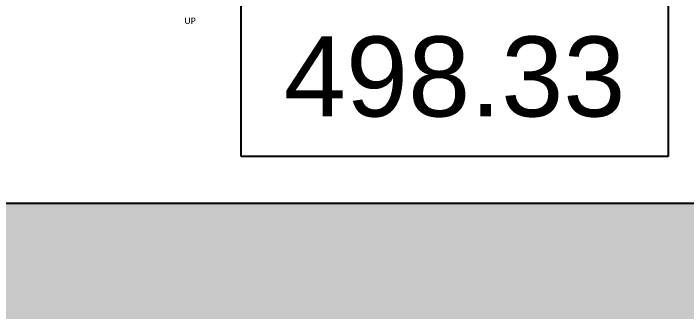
# Model space of a CAD drawing. Header units: millimetres. Extents: x -176651 to 424033, y -469666 to 486614.
# Drawn here: x 184323 to 195018, y 117777 to 122505 of the extents above; entities that cross this region are included whole.
import ezdxf

# ---------------------------------------------------------------- set-up
doc = ezdxf.new("R2010")
doc.units = ezdxf.units.MM
for name, color, linetype in [('1625_East Villa$0$ad-Text main', 8, 'Continuous'), ('1625_East Villa$0$ad-Verandah', 8, 'Continuous'), ('ad-Road', 8, 'Continuous'), ('ad-Road Hatch', 8, 'Continuous'), ('Site Levels$0$ad-Lvl-Backyard', 6, 'Continuous')]:
    doc.layers.add(name, color=color, linetype=linetype)
doc.layers.add('ad-Plot Boundary', color=6, linetype='Continuous', true_color=0xff00ff)
doc.styles.add('1625_East Villa$0$6 U T S R N_Corridor-Basement$0$Standard', font='arial.ttf')
doc.styles.add('Site Levels$0$Sections_The woods Site plan_Entrances$0$Standard', font='arial.ttf')

# ---------------------------------------------------------------- blocks, each defined once
blk = doc.blocks.new('A$C4fb60e89')
at = {"layer": 'ad-Road Hatch', "ltscale": 5, "transparency": 33554687}
h = blk.add_hatch(dxfattribs=at)
h.set_pattern_fill('AR-HBONE', color=256, scale=15)
h.set_pattern_definition([(45, (-193247.7, -428758.8), (0, 2155.2615), [4572, -1524]), (135, (-192170.1, -427681.1), (2e-13, 2155.2615), [4572, -1524])])
h.paths.add_polyline_path([(175594, -250241), (169178, -249341), (167473, -249057), (167473, -138694), (101313, -138694), (101313, -199954), (101308, -237995), (101040, -268291), (101008, -280968), (101066, -293684), (101243, -311127), (100910, -319344), (100949, -333937), (100669, -366960), (100727, -390983), (100669, -404586), (100538, -420418), (100467, -428759), (92426, -427265), (92163, -427209), (92163, -321454), (24803, -321454), (24803, -412961), (15653, -411029), (15654, -321452), (-19535, -321452), (-34427, -319477), (-65207, -315395), (-171770, -301268), (-185854, -298333), (-193248, -296832), (-193244, -292908), (-191914, -285219), (-191839, -284679), (-183397, -286393), (-169723, -289243), (-53141, -304698), (-18730, -309262), (15653, -309262), (15653, 703), (24803, 1115), (24803, -129544), (92163, -129544), (92163, 15133), (101313, 17713), (101313, -129544), (167473, -129544), (167473, 35552), (175738, 37855), (175849, 28595), (175836, 25947), (175777, 14040), (175855, 2316), (175660, -18036), (175731, -34039), (175718, -46839), (175673, -63402), (175816, -82072), (175542, -106356), (175490, -124641), (175575, -145019), (175731, -168892), (175797, -181269), (175797, -192667), (175744, -208200), (175829, -223277), (175888, -234871)])
h.paths.add_polyline_path([(24803, -309264), (92163, -309264), (92163, -138694), (24803, -138694)], flags=16)
at = {"layer": 'ad-Road', "ltscale": 5}
blk.add_lwpolyline([(-169723, -289243), (-53141, -304698), (-18730, -309262), (15653, -309262), (15653, 703)], dxfattribs=at)
blk = doc.blocks.new('zw$A88E')
at = {"layer": 'ad-Plot Boundary', "ltscale": 5}
blk.add_lwpolyline([(-194468, -347117), (-160084, -347117), (-160084, -314067), (-194444, -314067)], close=True, dxfattribs=at)
blk = doc.blocks.new('1625_East Villa$0$zw$959F')
at = {"layer": '1625_East Villa$0$ad-Text main', "insert": (-4204, -16826), "char_height": 100, "width": 207.6, "attachment_point": 5, "style": '1625_East Villa$0$6 U T S R N_Corridor-Basement$0$Standard', "bg_fill": 2}
blk.add_mtext('{\\fCalibri Light|b0|i0|c0|p34;UP}', dxfattribs=at)
blk = doc.blocks.new('1625_East Villa')
at = {"layer": '1625_East Villa$0$ad-Verandah'}
blk.add_blockref('1625_East Villa$0$zw$959F', (12120, 13620), dxfattribs=at)
blk = doc.blocks.new("All Plot's Villa Plans")
at = {"ltscale": 5}
blk.add_blockref('1625_East Villa', (179213, 125595), dxfattribs=at)
blk = doc.blocks.new('Site Levels$0$zw$B088')
at = {"layer": 'Site Levels$0$ad-Lvl-Backyard', "insert": (197316, 22078), "char_height": 1270, "width": 5515.02, "attachment_point": 5, "style": 'Site Levels$0$Sections_The woods Site plan_Entrances$0$Standard', "bg_fill": 19, "box_fill_scale": 1.5, "bg_fill_color": 256, "bg_fill_transparency": 0}
blk.add_mtext('498.33', dxfattribs=at)
blk = doc.blocks.new('Site Levels')
at = {"layer": 'Site Levels$0$ad-Lvl-Backyard', "ltscale": 5}
blk.add_blockref('Site Levels$0$zw$B088', (-5983, 99419), dxfattribs=at)

msp = doc.modelspace()

# ---------------------------------------------------------------- block references
at = {"ltscale": 5}
msp.add_blockref("All Plot's Villa Plans", (0, 0), dxfattribs=at)

# ---------------------------------------------------------------- next in the draw order: block references
at = {"layer": 'ad-Road', "ltscale": 5}
msp.add_blockref('A$C4fb60e89', (191839, 428759), dxfattribs=at)

# ---------------------------------------------------------------- next in the draw order: block references
at = {"layer": 'ad-Plot Boundary', "ltscale": 5}
msp.add_blockref('zw$A88E', (367577, 466614), dxfattribs=at)

# ---------------------------------------------------------------- next in the draw order: block references
at = {"ltscale": 5}
msp.add_blockref('Site Levels', (0, 0), dxfattribs=at)

doc.saveas('drawing.dxf')
